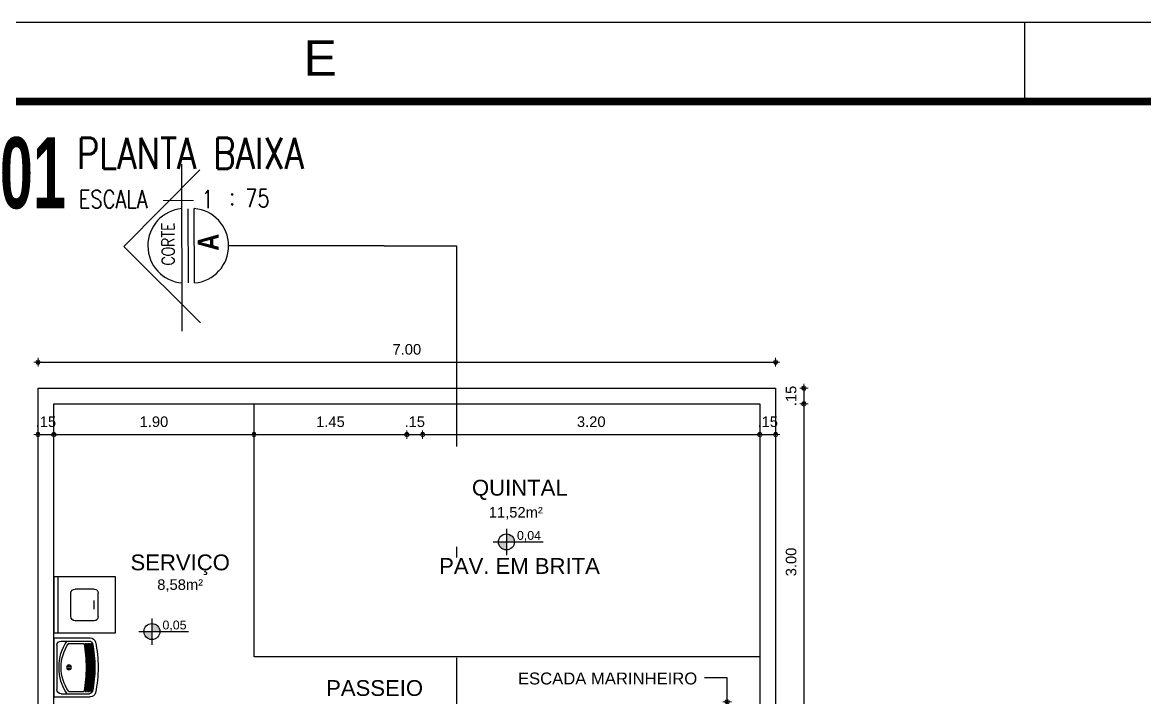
# Model space of a CAD drawing. Header units: millimetres. Extents: x 1540 to 1603, y 509.1 to 598.2.
# Drawn here: x 1545.46 to 1556.11, y 591.81 to 598.22 of the extents above; entities that cross this region are included whole.
import ezdxf
from ezdxf.enums import TextEntityAlignment as Align

# ---------------------------------------------------------------- set-up
doc = ezdxf.new("R2010")
doc.units = ezdxf.units.MM
doc.linetypes.add('DASHDOT2', pattern=[12.7, 6.35, -3.175, 0, -3.175])
for name, color, linetype in [('0-TEXTO 01', 230, 'Continuous'), ('01', 4, 'Continuous'), ('02', 2, 'Continuous'), ('A-PEN-08', 8, 'Continuous'), ('A-PEN-B', 5, 'Continuous'), ('A-PEN-C', 4, 'Continuous'), ('A-PEN-R', 1, 'Continuous'), ('A-PEN-Y', 2, 'Continuous'), ('E-TXT-G', 3, 'Continuous'), ('E-TXT-Y', 2, 'Continuous'), ('L-Cortes', 2, 'Continuous'), ('L-Texto', 30, 'Continuous'), ('NIVEIS', 1, 'Continuous')]:
    doc.layers.add(name, color=color, linetype=linetype)
doc.layers.add('COTAS', color=53, linetype='Continuous', lineweight=9)
doc.layers.add('E-TXT-W', color=7, linetype='Continuous', lineweight=20)
doc.styles.add('ARIAL', font='arial.ttf', dxfattribs={"height": 2})
doc.styles.add('CARIMBO_DADOS', font='arial.ttf', dxfattribs={"height": 0.1})
doc.styles.add('REG140', font='romans.shx', dxfattribs={"width": 0.8, "height": 0.35})
doc.styles.add('REG60', font='romans.shx', dxfattribs={"width": 0.8, "height": 0.15})
doc.styles.add('REG80', font='romans.shx', dxfattribs={"width": 0.8, "height": 0.1})
doc.styles.add('SANSSERIF2', font='sanssb__.ttf', dxfattribs={"width": 0.8})
doc.styles.add('T20', font='PORT2', dxfattribs={"height": 0.2})
doc.styles.add('TEXT', font='arial.ttf')
doc.dimstyles.new('COTAS_EXTERNAS', dxfattribs={"dimtxt": 0.1, "dimasz": 0.01, "dimexe": 0, "dimexo": 0, "dimgap": 0.07, "dimtad": 1, "dimzin": 5, "dimdsep": 46, "dimtxsty": 'CARIMBO_DADOS', "dimblk1": 'CIRCULOS', "dimblk2": 'CIRCULOS', "dimsah": 1, "dimcen": 0, "dimse1": 1, "dimse2": 1, "dimclrd": 8, "dimclre": 8, "dimclrt": 230, "dimadec": 0, "dimazin": 0, "dimtfac": 100, "dimtix": 1, "dimtmove": 2, "dimatfit": 3, "dimldrblk": 'CIRCULOS', "dimfxl": 1, "dimtolj": 1, "dimtzin": 5, "dimarcsym": 0})
doc.dimstyles.get("Standard").update_dxf_attribs({"dimtxt": 0.18, "dimasz": 0.18, "dimexe": 0.18, "dimexo": 0.0625, "dimgap": 0.09, "dimtad": 0, "dimtih": 1, "dimtoh": 1, "dimdec": 4, "dimzin": 0, "dimdsep": 46, "dimtxsty": 'Standard', "dimcen": 0.09, "dimadec": 0, "dimazin": 0, "dimtfac": 1, "dimtdec": 4, "dimtofl": 0, "dimtmove": 0, "dimatfit": 3, "dimfxl": 1, "dimtolj": 1, "dimtzin": 0, "dimarcsym": 0})

# ---------------------------------------------------------------- blocks, each defined once
blk = doc.blocks.new('MaqLavarRoupas')
at = {"layer": '01'}
for p, q in [((0.27, -0.04), (-0.27, -0.04)), ((0.04, -0.38), (-0.04, -0.38))]:
    blk.add_line(p, q, dxfattribs=at)
at = {"layer": '02'}
for p, q in [((-0.27, 0), (-0.27, -0.58)), ((0.27, 0), (-0.27, 0)), ((0.27, -0.58), (0.27, 0)), ((-0.15, -0.38), (-0.15, -0.2)), ((0.11, -0.16), (-0.11, -0.16)), ((0.15, -0.38), (0.15, -0.2)), ((0.11, -0.42), (-0.11, -0.42)), ((-0.27, -0.58), (0.27, -0.58))]:
    blk.add_line(p, q, dxfattribs=at)
for centre, start, end in [((-0.11, -0.2), 90, 180), ((0.11, -0.2), 0, 90), ((-0.11, -0.38), 180, 270), ((0.11, -0.38), 270, 0)]:
    blk.add_arc(centre, 0.04, start, end, dxfattribs=at)
blk = doc.blocks.new('Tanque02')
at = {"layer": '01'}
for p, q in [((-0.228, -0.141), (-0.228, -0.285)), ((0.228, -0.141), (0.228, -0.285)), ((-0.228, -0.296), (-0.228, -0.303)), ((-0.228, -0.31), (-0.228, -0.317)), ((0.228, -0.296), (0.228, -0.303)), ((0.228, -0.31), (0.228, -0.317)), ((-0.228, -0.324), (-0.228, -0.331)), ((-0.228, -0.338), (-0.228, -0.346)), ((-0.228, -0.353), (-0.228, -0.36)), ((0.228, -0.324), (0.228, -0.331)), ((0.228, -0.338), (0.228, -0.346)), ((0.228, -0.353), (0.228, -0.36))]:
    blk.add_line(p, q, dxfattribs=at)
for radius in [0.0225, 0.011]:
    blk.add_circle((0, -0.144), radius, dxfattribs=at)
for centre, radius, start, end in [((-0.005, -0.458), 0.388, 89.2963, 125.1797), ((0.005, -0.458), 0.388, 54.8203, 90.7037), ((-0.008, 0.826), 1.132, 258.7978, 270.4155), ((-0.008, 0.822), 1.139, 258.8675, 270.4155), ((-0.008, 0.822), 1.146, 258.9363, 270.4155), ((-0.008, 0.822), 1.153, 259.0043, 270.4155), ((-0.008, 0.822), 1.16, 259.0715, 270.4155), ((0.008, 0.826), 1.132, 269.5845, 281.2022), ((0.008, 0.822), 1.139, 269.5845, 281.1325), ((0.008, 0.822), 1.146, 269.5845, 281.0637), ((0.008, 0.822), 1.153, 269.5845, 280.9957), ((0.008, 0.822), 1.16, 269.5845, 280.9285), ((-0.008, 0.822), 1.167, 259.1378, 270.4155), ((-0.008, 0.822), 1.174, 259.2033, 270.4155), ((-0.008, 0.822), 1.181, 259.2681, 270.4155), ((-0.008, 0.822), 1.188, 259.3321, 270.4155), ((-0.008, 0.822), 1.195, 259.3953, 270.4155), ((-0.008, 0.822), 1.202, 259.4577, 270.4155), ((0.008, 0.822), 1.202, 269.5845, 280.5423), ((0.008, 0.822), 1.167, 269.5845, 280.8622), ((0.008, 0.822), 1.174, 269.5845, 280.7967), ((0.008, 0.822), 1.181, 269.5845, 280.7319), ((0.008, 0.822), 1.188, 269.5845, 280.6679), ((0.008, 0.822), 1.195, 269.5845, 280.6047)]:
    blk.add_arc(centre, radius, start, end, dxfattribs=at)
at = {"layer": '02'}
for p, q in [((-0.28, 0), (0.28, 0)), ((-0.28, 0), (-0.28, -0.346)), ((0.28, 0), (0.28, -0.346)), ((-0.25, -0.07), (-0.25, -0.338)), ((-0.21, -0.03), (0.21, -0.03)), ((0.25, -0.07), (0.25, -0.338))]:
    blk.add_line(p, q, dxfattribs=at)
for centre, radius, start, end in [((-0.21, -0.07), 0.04, 90, 180), ((-0.012, -0.446), 0.397, 88.2163, 126.789), ((0.012, -0.446), 0.397, 53.211, 91.7837), ((0.21, -0.07), 0.04, 0, 90), ((-0.23, -0.346), 0.05, 180, 258.2868), ((-0.22, -0.338), 0.03, 180, 258.7018), ((0, 0.763), 1.183, 258.2868, 270), ((0, 0.763), 1.153, 258.7018, 270), ((0, 0.763), 1.153, 270, 281.2982), ((0, 0.763), 1.183, 270, 281.7132), ((0.22, -0.338), 0.03, 281.2982, 0), ((0.23, -0.346), 0.05, 281.7132, 0)]:
    blk.add_arc(centre, radius, start, end, dxfattribs=at)
blk = doc.blocks.new('CIRCULOS')
at = {"layer": 'COTAS'}
for p, q in [((-4, 0), (4, 0)), ((0, 4), (0, -4))]:
    blk.add_line(p, q, dxfattribs=at)
for radius in [2, 1]:
    blk.add_circle((0, 0), radius, dxfattribs=at)
blk = doc.blocks.new('*D474')
at = {"layer": 'A-PEN-08', "color": 8, "lineweight": -2, "ltscale": 0.05}
for p, q in [((1545.288, 594.756), (1545.288, 594.766)), ((1545.288, 594.746), (1545.288, 594.596)), ((1545.288, 594.586), (1545.288, 594.576))]:
    blk.add_line(p, q, dxfattribs=at)
at = {"layer": 'Defpoints', "color": 0, "ltscale": 0.05}
for p in [(1545.607, 594.746), (1545.288, 594.596), (1545.757, 594.596)]:
    blk.add_point(p, dxfattribs=at)
at = {"layer": 'A-PEN-08', "color": 8, "lineweight": -2, "ltscale": 0.05, "xscale": 0.01, "yscale": 0.01, "zscale": 0.01}
for p, rotation in [((1545.288, 594.746), 270), ((1545.288, 594.596), 90)]:
    blk.add_blockref('CIRCULOS', p, dxfattribs=dict(at, rotation=rotation))
at = {"layer": 'A-PEN-08', "color": 230, "ltscale": 0.05, "insert": (1545.167, 594.671), "char_height": 0.1, "attachment_point": 5, "rotation": 90, "style": 'CARIMBO_DADOS'}
blk.add_mtext('\\A1;.15', dxfattribs=at)
blk = doc.blocks.new('*D475')
at = {"layer": 'A-PEN-08', "color": 8, "lineweight": -2, "ltscale": 0.05}
blk.add_line((1545.288, 594.586), (1545.288, 591.606), dxfattribs=at)
at = {"layer": 'Defpoints', "color": 0, "ltscale": 0.05}
for p in [(1545.757, 594.596), (1545.288, 591.596), (1545.757, 591.596)]:
    blk.add_point(p, dxfattribs=at)
at = {"layer": 'A-PEN-08', "color": 8, "lineweight": -2, "ltscale": 0.05, "xscale": 0.01, "yscale": 0.01, "zscale": 0.01}
for p, rotation in [((1545.288, 594.596), 90), ((1545.288, 591.596), 270)]:
    blk.add_blockref('CIRCULOS', p, dxfattribs=dict(at, rotation=rotation))
at = {"layer": 'A-PEN-08', "color": 230, "ltscale": 0.05, "insert": (1545.167, 593.096), "char_height": 0.1, "attachment_point": 5, "rotation": 90, "style": 'CARIMBO_DADOS'}
blk.add_mtext('\\A1;3.00', dxfattribs=at)
blk = doc.blocks.new('*D484')
at = {"layer": 'A-PEN-08', "color": 8, "lineweight": -2, "ltscale": 0.05}
for p, q in [((1545.597, 594.305), (1545.587, 594.305)), ((1545.607, 594.305), (1545.757, 594.305)), ((1545.767, 594.305), (1545.777, 594.305))]:
    blk.add_line(p, q, dxfattribs=at)
at = {"layer": 'Defpoints', "color": 0, "ltscale": 0.05}
for p in [(1545.607, 594.746), (1545.757, 594.596), (1545.757, 594.305)]:
    blk.add_point(p, dxfattribs=at)
at = {"layer": 'A-PEN-08', "color": 8, "lineweight": -2, "ltscale": 0.05, "xscale": 0.01, "yscale": 0.01, "zscale": 0.01}
blk.add_blockref('CIRCULOS', (1545.607, 594.305), dxfattribs=at)
at = {"layer": 'A-PEN-08', "color": 8, "lineweight": -2, "ltscale": 0.05, "xscale": 0.01, "yscale": 0.01, "zscale": 0.01, "rotation": 180}
blk.add_blockref('CIRCULOS', (1545.757, 594.305), dxfattribs=at)
at = {"layer": 'A-PEN-08', "color": 230, "ltscale": 0.05, "insert": (1545.682, 594.426), "char_height": 0.1, "attachment_point": 5, "style": 'CARIMBO_DADOS'}
blk.add_mtext('\\A1;.15', dxfattribs=at)
blk = doc.blocks.new('*D485')
at = {"layer": 'A-PEN-08', "color": 8, "lineweight": -2, "ltscale": 0.05}
for p, q in [((1549.097, 594.305), (1549.087, 594.305)), ((1549.107, 594.305), (1549.257, 594.305)), ((1549.267, 594.305), (1549.277, 594.305))]:
    blk.add_line(p, q, dxfattribs=at)
at = {"layer": 'Defpoints', "color": 0, "ltscale": 0.05}
for p in [(1549.257, 594.305), (1549.107, 591.446), (1549.257, 591.446)]:
    blk.add_point(p, dxfattribs=at)
at = {"layer": 'A-PEN-08', "color": 8, "lineweight": -2, "ltscale": 0.05, "xscale": 0.01, "yscale": 0.01, "zscale": 0.01}
blk.add_blockref('CIRCULOS', (1549.107, 594.305), dxfattribs=at)
at = {"layer": 'A-PEN-08', "color": 8, "lineweight": -2, "ltscale": 0.05, "xscale": 0.01, "yscale": 0.01, "zscale": 0.01, "rotation": 180}
blk.add_blockref('CIRCULOS', (1549.257, 594.305), dxfattribs=at)
at = {"layer": 'A-PEN-08', "color": 230, "ltscale": 0.05, "insert": (1549.182, 594.426), "char_height": 0.1, "attachment_point": 5, "style": 'CARIMBO_DADOS'}
blk.add_mtext('\\A1;.15', dxfattribs=at)
blk = doc.blocks.new('*D486')
at = {"layer": 'A-PEN-08', "color": 8, "lineweight": -2, "ltscale": 0.05}
blk.add_line((1549.267, 594.305), (1552.447, 594.305), dxfattribs=at)
at = {"layer": 'Defpoints', "color": 0, "ltscale": 0.05}
for p in [(1552.457, 594.596), (1552.457, 594.305), (1549.257, 591.446)]:
    blk.add_point(p, dxfattribs=at)
at = {"layer": 'A-PEN-08', "color": 8, "lineweight": -2, "ltscale": 0.05, "xscale": 0.01, "yscale": 0.01, "zscale": 0.01, "rotation": 180}
blk.add_blockref('CIRCULOS', (1549.257, 594.305), dxfattribs=at)
at = {"layer": 'A-PEN-08', "color": 8, "lineweight": -2, "ltscale": 0.05, "xscale": 0.01, "yscale": 0.01, "zscale": 0.01}
blk.add_blockref('CIRCULOS', (1552.457, 594.305), dxfattribs=at)
at = {"layer": 'A-PEN-08', "color": 230, "ltscale": 0.05, "insert": (1550.857, 594.426), "char_height": 0.1, "attachment_point": 5, "style": 'CARIMBO_DADOS'}
blk.add_mtext('\\A1;3.20', dxfattribs=at)
blk = doc.blocks.new('*D487')
at = {"layer": 'A-PEN-08', "color": 8, "lineweight": -2, "ltscale": 0.05}
for p, q in [((1552.447, 594.305), (1552.437, 594.305)), ((1552.457, 594.305), (1552.607, 594.305)), ((1552.617, 594.305), (1552.627, 594.305))]:
    blk.add_line(p, q, dxfattribs=at)
at = {"layer": 'Defpoints', "color": 0, "ltscale": 0.05}
for p in [(1552.607, 594.746), (1552.457, 594.596), (1552.607, 594.305)]:
    blk.add_point(p, dxfattribs=at)
at = {"layer": 'A-PEN-08', "color": 8, "lineweight": -2, "ltscale": 0.05, "xscale": 0.01, "yscale": 0.01, "zscale": 0.01}
blk.add_blockref('CIRCULOS', (1552.457, 594.305), dxfattribs=at)
at = {"layer": 'A-PEN-08', "color": 8, "lineweight": -2, "ltscale": 0.05, "xscale": 0.01, "yscale": 0.01, "zscale": 0.01, "rotation": 180}
blk.add_blockref('CIRCULOS', (1552.607, 594.305), dxfattribs=at)
at = {"layer": 'A-PEN-08', "color": 230, "ltscale": 0.05, "insert": (1552.532, 594.426), "char_height": 0.1, "attachment_point": 5, "style": 'CARIMBO_DADOS'}
blk.add_mtext('\\A1;.15', dxfattribs=at)
blk = doc.blocks.new('*D488')
at = {"layer": 'A-PEN-08', "color": 8, "lineweight": -2, "ltscale": 0.05}
for p, q in [((1552.875, 594.756), (1552.875, 594.766)), ((1552.875, 594.746), (1552.875, 594.596)), ((1552.875, 594.586), (1552.875, 594.576))]:
    blk.add_line(p, q, dxfattribs=at)
at = {"layer": 'Defpoints', "color": 0, "ltscale": 0.05}
for p in [(1552.607, 594.746), (1552.457, 594.596), (1552.875, 594.596)]:
    blk.add_point(p, dxfattribs=at)
at = {"layer": 'A-PEN-08', "color": 8, "lineweight": -2, "ltscale": 0.05, "xscale": 0.01, "yscale": 0.01, "zscale": 0.01}
for p, rotation in [((1552.875, 594.746), 270), ((1552.875, 594.596), 90)]:
    blk.add_blockref('CIRCULOS', p, dxfattribs=dict(at, rotation=rotation))
at = {"layer": 'A-PEN-08', "color": 230, "ltscale": 0.05, "insert": (1552.754, 594.671), "char_height": 0.1, "attachment_point": 5, "rotation": 90, "style": 'CARIMBO_DADOS'}
blk.add_mtext('\\A1;.15', dxfattribs=at)
blk = doc.blocks.new('*D489')
at = {"layer": 'A-PEN-08', "color": 8, "lineweight": -2, "ltscale": 0.05}
blk.add_line((1552.875, 594.586), (1552.875, 591.606), dxfattribs=at)
at = {"layer": 'Defpoints', "color": 0, "ltscale": 0.05}
for p in [(1552.457, 594.596), (1552.457, 591.596), (1552.875, 591.596)]:
    blk.add_point(p, dxfattribs=at)
at = {"layer": 'A-PEN-08', "color": 8, "lineweight": -2, "ltscale": 0.05, "xscale": 0.01, "yscale": 0.01, "zscale": 0.01}
for p, rotation in [((1552.875, 594.596), 90), ((1552.875, 591.596), 270)]:
    blk.add_blockref('CIRCULOS', p, dxfattribs=dict(at, rotation=rotation))
at = {"layer": 'A-PEN-08', "color": 230, "ltscale": 0.05, "insert": (1552.754, 593.096), "char_height": 0.1, "attachment_point": 5, "rotation": 90, "style": 'CARIMBO_DADOS'}
blk.add_mtext('\\A1;3.00', dxfattribs=at)
blk = doc.blocks.new('*D348')
at = {"layer": 'A-PEN-08', "color": 8, "lineweight": -2, "ltscale": 0.05}
blk.add_line((1545.767, 594.305), (1547.647, 594.305), dxfattribs=at)
at = {"layer": 'Defpoints', "color": 0, "ltscale": 0.05}
for p in [(1545.757, 594.596), (1547.657, 594.596), (1547.657, 594.305)]:
    blk.add_point(p, dxfattribs=at)
at = {"layer": 'A-PEN-08', "color": 8, "lineweight": -2, "ltscale": 0.05, "xscale": 0.01, "yscale": 0.01, "zscale": 0.01, "rotation": 180}
blk.add_blockref('CIRCULOS', (1545.757, 594.305), dxfattribs=at)
at = {"layer": 'A-PEN-08', "color": 8, "lineweight": -2, "ltscale": 0.05, "xscale": 0.01, "yscale": 0.01, "zscale": 0.01}
blk.add_blockref('CIRCULOS', (1547.657, 594.305), dxfattribs=at)
at = {"layer": 'A-PEN-08', "color": 230, "ltscale": 0.05, "insert": (1546.707, 594.426), "char_height": 0.1, "attachment_point": 5, "style": 'CARIMBO_DADOS'}
blk.add_mtext('\\A1;1.90', dxfattribs=at)
blk = doc.blocks.new('*D349')
at = {"layer": 'A-PEN-08', "color": 8, "lineweight": -2, "ltscale": 0.05}
blk.add_line((1547.667, 594.305), (1549.097, 594.305), dxfattribs=at)
at = {"layer": 'Defpoints', "color": 0, "ltscale": 0.05}
for p in [(1547.657, 594.596), (1549.107, 594.305), (1549.107, 591.446)]:
    blk.add_point(p, dxfattribs=at)
at = {"layer": 'A-PEN-08', "color": 8, "lineweight": -2, "ltscale": 0.05, "xscale": 0.01, "yscale": 0.01, "zscale": 0.01, "rotation": 180}
blk.add_blockref('CIRCULOS', (1547.657, 594.305), dxfattribs=at)
at = {"layer": 'A-PEN-08', "color": 8, "lineweight": -2, "ltscale": 0.05, "xscale": 0.01, "yscale": 0.01, "zscale": 0.01}
blk.add_blockref('CIRCULOS', (1549.107, 594.305), dxfattribs=at)
at = {"layer": 'A-PEN-08', "color": 230, "ltscale": 0.05, "insert": (1548.382, 594.426), "char_height": 0.1, "attachment_point": 5, "style": 'CARIMBO_DADOS'}
blk.add_mtext('\\A1;1.45', dxfattribs=at)
blk = doc.blocks.new('cotas')
at = {"layer": 'L-Texto'}
h = blk.add_hatch(color=6, dxfattribs=at)
h.paths.add_polyline_path([(0.135, 0, 0.414214), (0, 0.135), (0, 0)])
h.paths.add_polyline_path([(0, 0), (-0.135, 0, 0.414214), (0, -0.135)])
for p, q in [((0, 0.223), (0, -0.223)), ((-0.223, 0), (0.621, 0))]:
    blk.add_line(p, q, dxfattribs=at)
blk.add_circle((0, 0), 0.135, dxfattribs=at)
at = {"layer": 'L-Texto', "color": 6, "style": 'T20'}
blk.add_attdef('COTA', (0.167, 0.038), '', height=0.15, dxfattribs=at)
blk = doc.blocks.new('*D372')
at = {"layer": 'A-PEN-08', "color": 8, "lineweight": -2, "ltscale": 0.05}
blk.add_line((1545.617, 594.992), (1552.597, 594.992), dxfattribs=at)
at = {"layer": 'Defpoints', "color": 0, "ltscale": 0.05}
for p in [(1552.607, 594.992), (1545.607, 594.746), (1552.607, 594.746)]:
    blk.add_point(p, dxfattribs=at)
at = {"layer": 'A-PEN-08', "color": 8, "lineweight": -2, "ltscale": 0.05, "xscale": 0.01, "yscale": 0.01, "zscale": 0.01, "rotation": 180}
blk.add_blockref('CIRCULOS', (1545.607, 594.992), dxfattribs=at)
at = {"layer": 'A-PEN-08', "color": 8, "lineweight": -2, "ltscale": 0.05, "xscale": 0.01, "yscale": 0.01, "zscale": 0.01}
blk.add_blockref('CIRCULOS', (1552.607, 594.992), dxfattribs=at)
at = {"layer": 'A-PEN-08', "color": 230, "ltscale": 0.05, "insert": (1549.107, 595.113), "char_height": 0.1, "attachment_point": 5, "style": 'CARIMBO_DADOS'}
blk.add_mtext('\\A1;7.00', dxfattribs=at)
blk = doc.blocks.new('*D473')
at = {"layer": 'A-PEN-B', "color": 8, "lineweight": -2, "ltscale": 0.05}
blk.add_line((1544.953, 594.736), (1544.953, 569.756), dxfattribs=at)
at = {"layer": 'Defpoints', "color": 0, "ltscale": 0.05}
for p in [(1545.607, 594.746), (1544.953, 569.746), (1545.607, 569.746)]:
    blk.add_point(p, dxfattribs=at)
at = {"layer": 'A-PEN-B', "color": 8, "lineweight": -2, "ltscale": 0.05, "xscale": 0.01, "yscale": 0.01, "zscale": 0.01}
for p, rotation in [((1544.953, 594.746), 90), ((1544.953, 569.746), 270)]:
    blk.add_blockref('CIRCULOS', p, dxfattribs=dict(at, rotation=rotation))
at = {"layer": 'A-PEN-B', "color": 230, "ltscale": 0.05, "insert": (1544.832, 582.246), "char_height": 0.1, "attachment_point": 5, "rotation": 90, "style": 'CARIMBO_DADOS'}
blk.add_mtext('\\A1;25.00', dxfattribs=at)
blk = doc.blocks.new('IND_DES')
at = {"layer": 'E-TXT-W'}
blk.add_line((0.0269, -0.2428), (0.1984, -0.2428), dxfattribs=at)
at = {"layer": 'E-TXT-G', "style": 'REG80', "width": 0.8}
for s, p in [('ESCALA', (-0.4463, -0.2864)), ('1', (0.2426, -0.2864)), (':', (0.3988, -0.2706))]:
    blk.add_text(s, height=0.1, dxfattribs=at).set_placement(p)
blk.add_attdef('ESCALA', (0.4897, -0.2812), '', height=0.1, dxfattribs=at)
at = {"layer": 'E-TXT-W', "style": 'SANSSERIF2', "width": 0.6}
blk.add_attdef('00', text='', height=0.4, dxfattribs=at).set_placement((-0.7083, -0.2881), align=Align.CENTER)
at = {"layer": 'E-TXT-Y', "style": 'REG140', "width": 0.8}
for tag, p in [('PROJETO', (-0.4563, 0.1829)), ('DESENHO', (-0.4582, -0.0658))]:
    blk.add_attdef(tag, p, '', height=0.175, dxfattribs=at)

msp = doc.modelspace()

# ---------------------------------------------------------------- linework, layer by layer
at = {"color": 1}
msp.add_line((1554.972, 597.465), (1554.972, 598.215), dxfattribs=at)
at = {"color": 6}
for p, q in [((1546.976, 595.287), (1546.971, 596.871)), ((1547.144, 596.818), (1546.421, 596.088)), ((1547.15, 595.365), (1546.421, 596.088))]:
    msp.add_line(p, q, dxfattribs=at)
for p, q in [((1547.034, 595.743), (1547.031, 596.448)), ((1547.093, 595.743), (1547.09, 596.449))]:
    msp.add_line(p, q)
at = {"color": 1}
msp.add_lwpolyline([(1539.972, 553.665), (1603.047, 553.665), (1603.047, 598.215), (1539.972, 598.215)], close=True, dxfattribs=at)
at = {"color": 4, "const_width": 0.075}
msp.add_lwpolyline([(1541.847, 597.465), (1602.297, 597.465), (1602.297, 554.415), (1541.847, 554.415)], close=True, dxfattribs=at)
for centre, start, end in [((1547.003, 596.096), 94.9912, 265.4309), ((1547.062, 596.096), 274.9912, 85.4309)]:
    msp.add_arc(centre, 0.354, start, end)
at = {"layer": 'A-PEN-B', "ltscale": 0.05}
for p, q in [((1545.607, 569.746), (1545.607, 594.746)), ((1545.607, 594.746), (1552.607, 594.746)), ((1552.607, 594.746), (1552.607, 569.746)), ((1545.757, 591.596), (1545.757, 594.596)), ((1545.757, 594.596), (1552.457, 594.596)), ((1552.457, 594.596), (1552.457, 591.596))]:
    msp.add_line(p, q, dxfattribs=at)
at = {"layer": 'A-PEN-C', "ltscale": 0.05}
for p, q in [((1547.657, 592.196), (1547.657, 594.596)), ((1552.457, 592.196), (1547.657, 592.196))]:
    msp.add_line(p, q, dxfattribs=at)
at = {"layer": 'A-PEN-R', "linetype": 'DASHDOT2', "ltscale": 0.3}
for p, q in [((1548.891, 596.097), (1547.416, 596.097)), ((1548.891, 596.097), (1549.578, 596.097)), ((1549.578, 596.097), (1549.578, 567.084))]:
    msp.add_line(p, q, dxfattribs=at)

# ---------------------------------------------------------------- block references
ref = msp.add_blockref('IND_DES', (1546.748, 596.937), dxfattribs=dict(xscale=1.687496000000465, yscale=1.687496000000465, zscale=1.687496000000465))
ref.add_attrib('00', '01', dxfattribs={"layer": 'E-TXT-W', "height": 0.675, "style": 'SANSSERIF2', "width": 0.6}).set_placement((1545.559, 596.451), align=Align.CENTER)
ref.add_attrib('DESENHO', 'PLANTA BAIXA', (1545.975, 596.826), dxfattribs={"layer": 'E-TXT-Y', "height": 0.29531, "style": 'REG140', "width": 0.8})
ref.add_attrib('ESCALA', '75', (1547.574, 596.463), dxfattribs={"layer": 'E-TXT-G', "height": 0.1688, "style": 'REG80', "width": 0.8})
at = {"xscale": -1, "rotation": 90}
msp.add_blockref('MaqLavarRoupas', (1545.759, 592.689), dxfattribs=at)
at = {"layer": 'A-PEN-08', "ltscale": 0.05, "xscale": -1, "rotation": 90}
msp.add_blockref('Tanque02', (1545.757, 592.096), dxfattribs=at)
at = {"layer": 'NIVEIS', "color": 1}
ref = msp.add_blockref('cotas', (1550.052, 593.286), dxfattribs=dict(at, xscale=0.5599999999976717, yscale=0.5599999999994907, zscale=0.5599999999994907))
ref.add_attrib('COTA', '0,04', (1550.152, 593.306), dxfattribs={"color": 1, "height": 0.084, "style": 'TEXT'})
ref = msp.add_blockref('cotas', (1546.688, 592.436), dxfattribs=dict(at, xscale=0.5599999999976717, yscale=0.5599999999994907, zscale=0.5599999999994907))
ref.add_attrib('COTA', '0,05', (1546.788, 592.456), dxfattribs={"color": 1, "height": 0.084, "style": 'TEXT'})

# ---------------------------------------------------------------- texts
at = {"color": 50, "linetype": 'Continuous', "style": 'ARIAL'}
msp.add_text('E', height=0.338, dxfattribs=at).set_placement((1548.285, 597.878), align=Align.MIDDLE)
at = {"color": 230, "attachment_point": 5, "style": 'CARIMBO_DADOS'}
for s, insert, char_height in [('QUINTAL', (1550.179, 593.78), 0.15), ('11,52m²', (1550.141, 593.558), 0.1), ('SERVIÇO', (1546.956, 593.069), 0.15), ('PAV. EM BRITA', (1550.176, 593.058), 0.15), ('8,58m²', (1546.956, 592.872), 0.1), ('PASSEIO', (1548.801, 591.899), 0.15)]:
    msp.add_mtext(s, dxfattribs=dict(at, insert=insert, char_height=char_height))
at = {"layer": '0-TEXTO 01', "color": 230, "insert": (1551.863, 592.047), "char_height": 0.113, "width": 1.7403, "attachment_point": 3, "style": 'CARIMBO_DADOS'}
msp.add_mtext('\\A1;ESCADA MARINHEIRO', dxfattribs=at)
at = {"layer": 'L-Cortes', "color": 7, "width": 0.8}
for s, height, style, p in [('CORTE', 0.12, 'REG60', (1546.902, 595.91)), ('A', 0.2, 'SANSSERIF2', (1547.322, 596.049))]:
    msp.add_text(s, height=height, rotation=90.211, dxfattribs=dict(at, style=style)).set_placement(p)

# ---------------------------------------------------------------- dimensions: what is measured, and where the dimension line sits
at = {"layer": 'A-PEN-08', "ltscale": 0.05}
for base, p1, p2, dimstyle, override, picture, middle in [((1552.607, 594.992), (1545.607, 594.746), (1552.607, 594.746), 'Standard', {"dimtxt": 0.1, "dimasz": 0.01, "dimexe": 0, "dimexo": 0, "dimgap": 0.07, "dimtad": 1, "dimtih": 0, "dimtoh": 0, "dimdec": 2, "dimzin": 5, "dimtxsty": 'CARIMBO_DADOS', "dimblk1": 'CIRCULOS', "dimblk2": 'CIRCULOS', "dimsah": 1, "dimcen": 0, "dimse1": 1, "dimse2": 1, "dimclrd": 8, "dimclre": 8, "dimclrt": 230, "dimtfac": 100, "dimtdec": 2, "dimtix": 1, "dimtofl": 1, "dimtmove": 2, "dimldrblk": 'CIRCULOS', "dimfxl": 0, "dimfxlon": 1, "dimtzin": 5, "dimarcsym": 1}, '*D372', (1549.107, 595.113)), ((1545.757, 594.305), (1545.607, 594.746), (1545.757, 594.596), 'COTAS_EXTERNAS', {"dimfxl": 0, "dimfxlon": 1, "dimarcsym": 1}, '*D484', (1545.682, 594.426)), ((1552.607, 594.305), (1552.457, 594.596), (1552.607, 594.746), 'COTAS_EXTERNAS', {"dimfxl": 0, "dimfxlon": 1, "dimarcsym": 1}, '*D487', (1552.532, 594.426)), ((1547.657, 594.305), (1545.757, 594.596), (1547.657, 594.596), 'COTAS_EXTERNAS', {"dimfxl": 0, "dimfxlon": 1, "dimarcsym": 1}, '*D348', (1546.707, 594.426)), ((1549.107, 594.305), (1547.657, 594.596), (1549.107, 591.446), 'COTAS_EXTERNAS', {"dimfxl": 0, "dimfxlon": 1, "dimarcsym": 1}, '*D349', (1548.382, 594.426)), ((1552.457, 594.305), (1549.257, 591.446), (1552.457, 594.596), 'COTAS_EXTERNAS', {"dimfxl": 0, "dimfxlon": 1, "dimarcsym": 1}, '*D486', (1550.857, 594.426)), ((1549.257, 594.305), (1549.107, 591.446), (1549.257, 591.446), 'COTAS_EXTERNAS', {"dimfxl": 0, "dimfxlon": 1, "dimarcsym": 1}, '*D485', (1549.182, 594.426))]:
    dim = msp.add_linear_dim(base=base, p1=p1, p2=p2, dimstyle=dimstyle, override=override, dxfattribs=at)
    dim.commit()
    dim.dimension.update_dxf_attribs({"geometry": picture, "text_midpoint": middle})
for base, p1, p2, picture, middle in [((1545.288, 594.596), (1545.607, 594.746), (1545.757, 594.596), '*D474', (1545.167, 594.671)), ((1552.875, 594.596), (1552.607, 594.746), (1552.457, 594.596), '*D488', (1552.754, 594.671)), ((1545.288, 591.596), (1545.757, 594.596), (1545.757, 591.596), '*D475', (1545.167, 593.096)), ((1552.875, 591.596), (1552.457, 594.596), (1552.457, 591.596), '*D489', (1552.754, 593.096))]:
    dim = msp.add_linear_dim(base=base, p1=p1, p2=p2, angle=270, dimstyle='COTAS_EXTERNAS', override={"dimfxl": 0, "dimfxlon": 1, "dimarcsym": 1}, dxfattribs=at)
    dim.commit()
    dim.dimension.update_dxf_attribs({"geometry": picture, "text_midpoint": middle})
at = {"layer": 'A-PEN-B', "ltscale": 0.05}
dim = msp.add_linear_dim(base=(1544.953, 569.746), p1=(1545.607, 594.746), p2=(1545.607, 569.746), angle=90, dimstyle='Standard', override={"dimtxt": 0.1, "dimasz": 0.01, "dimexe": 0, "dimexo": 0, "dimgap": 0.07, "dimtad": 1, "dimtih": 0, "dimtoh": 0, "dimdec": 2, "dimzin": 5, "dimtxsty": 'CARIMBO_DADOS', "dimblk1": 'CIRCULOS', "dimblk2": 'CIRCULOS', "dimsah": 1, "dimcen": 0, "dimse1": 1, "dimse2": 1, "dimclrd": 8, "dimclre": 8, "dimclrt": 230, "dimtfac": 100, "dimtdec": 2, "dimtix": 1, "dimtofl": 1, "dimtmove": 2, "dimldrblk": 'CIRCULOS', "dimtzin": 5}, dxfattribs=at)
dim.commit()
dim.dimension.update_dxf_attribs({"geometry": '*D473', "text_midpoint": (1544.832, 582.246)})

# ---------------------------------------------------------------- leaders
at = {"layer": 'A-PEN-Y', "annotation_type": 0, "has_hookline": 1, "hookline_direction": 1, "text_width": 1.682}
msp.add_leader([(1552.147, 591.77), (1552.147, 591.997), (1551.933, 591.997)], dimstyle='COTAS_EXTERNAS', override={"dimgap": 0.07, "dimtad": 0, "dimfxl": 0, "dimfxlon": 1, "dimarcsym": 1}, dxfattribs=at)

doc.saveas('drawing.dxf')
